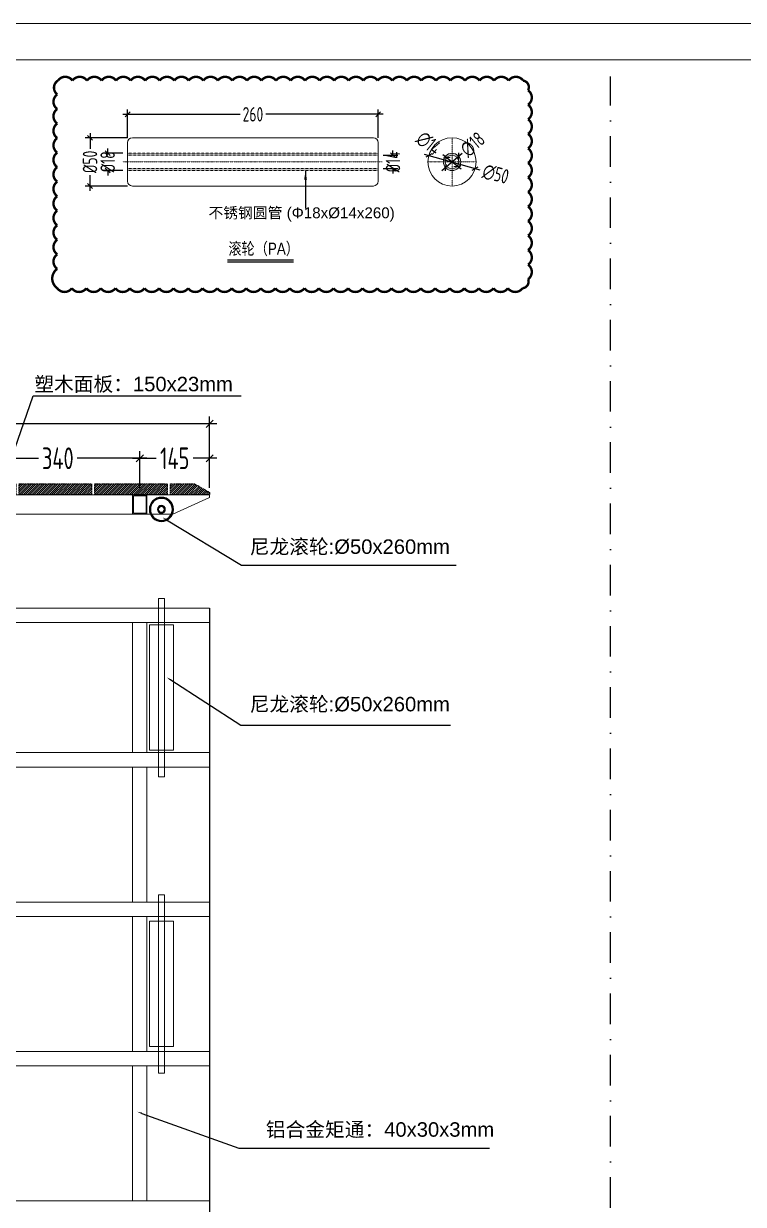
# Model space of a CAD drawing. Header units: millimetres. Extents: x 136606 to 1231039, y 82794 to 127364.
# Drawn here: x 863014 to 864507, y 124472 to 126922 of the extents above; entities that cross this region are included whole.
import ezdxf
from ezdxf import colors
from ezdxf.entities.mleader import LeaderData, LeaderLine
from ezdxf.math import Vec2, Vec3

# ---------------------------------------------------------------- set-up
doc = ezdxf.new("R2010")
doc.units = ezdxf.units.MM
for name, pattern in [('CENTER', [0.6, 0.375, -0.075, 0.075, -0.075]), ('DASHDOT2', [12.7, 6.35, -3.175, 0, -3.175]), ('DASHED', [0.75, 0.5, -0.25]), ('DASHED2', [0.375, 0.25, -0.125]), ('DIVIDEX2', [63.5, 25.4, -12.7, 0, -12.7, 0, -12.7])]:
    doc.linetypes.add(name, pattern=pattern)
doc.layers.add('1', color=7, linetype='Continuous', true_color=0xffffff)
for name, color, linetype in [('BS-Index symbol', 35, 'Continuous'), ('HR-dimension', 9, 'Continuous'), ('铝通', 4, 'Continuous'), ('面板', 44, 'Continuous')]:
    doc.layers.add(name, color=color, linetype=linetype)
for name, color, linetype, lineweight in [('dim', 6, 'Continuous', 13), ('YLW-Background', 45, 'Continuous', 5), ('图框', 7, 'Continuous', 13), ('文本', 3, 'Continuous', 13)]:
    doc.layers.add(name, color=color, linetype=linetype, lineweight=lineweight)
doc.styles.add('Arial', font='arial.ttf')
doc.styles.add('hztxt', font='ros1.shx', dxfattribs={"width": 0.8, "bigfont": 'hztxt.shx'})
doc.styles.get("Standard").update_dxf_attribs({"font": 'arial.ttf'})
doc.styles.add('工程字体', font='arial.ttf', dxfattribs={"width": 0.8})
doc.dimstyles.new('DIM-10', dxfattribs={"dimscale": 10, "dimtxt": 3, "dimasz": 1, "dimexe": 1, "dimexo": 1, "dimgap": 0.5, "dimtad": 0, "dimdec": 3, "dimrnd": 0.0005, "dimzin": 9, "dimdsep": 46, "dimtxsty": 'hztxt', "dimblk": 'OBLIQUE', "dimcen": 0, "dimdle": 1, "dimclrd": 9, "dimclre": 9, "dimclrt": 2, "dimazin": 2, "dimtfac": 1, "dimtdec": 3, "dimtix": 1, "dimtofl": 0, "dimtmove": 2, "dimatfit": 3, "dimldrblk": 'OBLIQUE', "dimfxl": 1, "dimarcsym": 2})
doc.dimstyles.new('DIM-15', dxfattribs={"dimscale": 15, "dimtxt": 3, "dimasz": 1, "dimexe": 1, "dimexo": 1, "dimgap": 0.5, "dimtad": 0, "dimdec": 1, "dimrnd": 0.0005, "dimzin": 9, "dimdsep": 46, "dimtxsty": 'hztxt', "dimblk": 'OBLIQUE', "dimcen": 0, "dimdle": 1, "dimclrd": 9, "dimclre": 9, "dimclrt": 2, "dimazin": 2, "dimtfac": 1, "dimtdec": 1, "dimtix": 1, "dimtofl": 0, "dimtmove": 2, "dimatfit": 3, "dimfxl": 1, "dimarcsym": 2})
doc.dimstyles.new('HR-BI-DIM5', dxfattribs={"dimscale": 6, "dimtxt": 5, "dimasz": 1, "dimexe": 1, "dimexo": 1.5, "dimgap": 2, "dimtad": 1, "dimdec": 1, "dimdsep": 46, "dimtxsty": 'hztxt', "dimcen": 0, "dimdle": 1, "dimclrd": 256, "dimclre": 256, "dimclrt": 2, "dimadec": 1, "dimazin": 0, "dimtfac": 1, "dimtdec": 1, "dimtix": 1, "dimtmove": 2, "dimatfit": 3, "dimfxl": 1, "dimtfill": 1, "dimtolj": 1, "dimtzin": 0, "dimarcsym": 1})

# ---------------------------------------------------------------- blocks, each defined once
blk = doc.blocks.new('lun')
for radius in [25, 22.9, 8.02, 6.5]:
    blk.add_circle((160995, 36747.8), radius)
blk = doc.blocks.new('zw$DD29')
at = {"layer": '面板', "linetype": 'DASHED', "ltscale": 5}
h = blk.add_hatch(dxfattribs=at)
h.set_pattern_fill('ANSI31', color=256)
h.set_pattern_definition([(45, (-3, 0), (-2.245064, 2.245064), [])])
h.paths.add_polyline_path([(160, 33), (10, 33), (10, 10), (37, 10), (160, 10)])
h = blk.add_hatch(dxfattribs=at)
h.set_pattern_fill('ANSI31', color=256)
h.set_pattern_definition([(45, (154, 2e-11), (-2.245064, 2.245064), [])])
h.paths.add_polyline_path([(317, 33), (167, 33), (167, 10), (194, 10), (317, 10)])
h = blk.add_hatch(dxfattribs=at)
h.set_pattern_fill('ANSI31', color=256)
h.set_pattern_definition([(45, (311, 5e-11), (-2.245064, 2.245064), [])])
h.paths.add_polyline_path([(474, 33), (324, 33), (324, 10), (351, 10), (474, 10)])
h = blk.add_hatch(dxfattribs=at)
h.set_pattern_fill('ANSI31', color=256)
h.set_pattern_definition([(45, (468, 7e-11), (-2.245064, 2.245064), [])])
h.paths.add_polyline_path([(631, 33), (481, 33), (481, 10), (508, 10), (631, 10)])
h = blk.add_hatch(dxfattribs=at)
h.set_pattern_fill('ANSI31', color=256)
h.set_pattern_definition([(45, (625, 1e-10), (-2.245064, 2.245064), [])])
h.paths.add_polyline_path([(788, 33), (638, 33), (638, 10), (665, 10), (788, 10)])
h = blk.add_hatch(dxfattribs=at)
h.set_pattern_fill('ANSI31', color=256)
h.set_pattern_definition([(45, (782, 1e-10), (-2.245064, 2.245064), [])])
h.paths.add_polyline_path([(945, 33), (795, 33), (795, 10), (822, 10), (945, 10)])
h = blk.add_hatch(dxfattribs=at)
h.set_pattern_fill('ANSI31', color=256)
h.set_pattern_definition([(45, (939, 1e-10), (-2.245064, 2.245064), [])])
h.paths.add_polyline_path([(1102, 33), (952, 33), (952, 10), (979, 10), (1102, 10)])
h = blk.add_hatch(dxfattribs=at)
h.set_pattern_fill('ANSI31', color=256)
h.set_pattern_definition([(45, (-20, 0), (-2.245064, 2.245064), [])])
h.paths.add_polyline_path([(1158.7, 33), (1109, 33), (1109, 10), (1190, 10), (1190, 15)])
at = {"layer": 'dim'}
for points in [[(40, 10), (10, 10), (10, -30), (40, -30)], [(38, 8), (12, 8), (12, -28), (38, -28)], [(1190, 10), (40, 10), (40, -30), (1113.8, -30), (1190, 5)], [(380, 10), (350, 10), (350, -30), (380, -30)], [(378, 8), (352, 8), (352, -28), (378, -28)], [(720, 10), (690, 10), (690, -30), (720, -30)], [(718, 8), (692, 8), (692, -28), (718, -28)], [(1060, 10), (1030, 10), (1030, -30), (1060, -30)], [(1058, 8), (1032, 8), (1032, -28), (1058, -28)]]:
    blk.add_lwpolyline(points, close=True, dxfattribs=at)
blk.add_circle((1090, -20), 6, dxfattribs=at)
at = {"layer": '面板', "linetype": 'DASHED', "ltscale": 5}
for points in [[(160, 10), (10, 10), (10, 33), (160, 33)], [(317, 10), (167, 10), (167, 33), (317, 33)], [(474, 10), (324, 10), (324, 33), (474, 33)], [(631, 10), (481, 10), (481, 33), (631, 33)], [(788, 10), (638, 10), (638, 33), (788, 33)], [(945, 10), (795, 10), (795, 33), (945, 33)], [(1102, 10), (952, 10), (952, 33), (1102, 33)], [(1190, 10), (1109, 10), (1109, 33), (1158.7, 33), (1190, 15)]]:
    blk.add_lwpolyline(points, close=True, dxfattribs=at)
at = {"color": 4, "extrusion": (0, 0, -1), "zscale": -1}
blk.add_blockref('lun', (-162085, -36767.8), dxfattribs=at)
blk = doc.blocks.new('_Oblique')
at = {"color": 0, "linetype": 'ByBlock', "lineweight": -2}
blk.add_line((-0.5, -0.5), (0.5, 0.5), dxfattribs=at)
blk = doc.blocks.new('*D1000')
at = {"layer": 'Defpoints', "color": 0, "ltscale": 1.5, "transparency": 16777216}
for p in [(863400.1, 126020.3), (863255.1, 125944.3, 0), (863400.1, 125944.3, 0)]:
    blk.add_point(p, dxfattribs=at)
at = {"layer": 'HR-dimension', "color": 9, "lineweight": -2, "ltscale": 1.5, "transparency": 16777216}
for p, q in [((863255.1, 125959.3), (863255.1, 126035.3)), ((863400.1, 125959.3), (863400.1, 126035.3)), ((863240.1, 126020.3), (863289.5, 126020.3)), ((863415.1, 126020.3), (863365.7, 126020.3))]:
    blk.add_line(p, q, dxfattribs=at)
at = {"layer": 'HR-dimension', "color": 9, "lineweight": -2, "ltscale": 1.5, "transparency": 16777216, "xscale": 15, "yscale": 15, "zscale": 15, "rotation": 180}
blk.add_blockref('_Oblique', (863255.1, 126020.3), dxfattribs=at)
at = {"layer": 'HR-dimension', "color": 9, "lineweight": -2, "ltscale": 1.5, "transparency": 16777216, "xscale": 15, "yscale": 15, "zscale": 15}
blk.add_blockref('_Oblique', (863400.1, 126020.3), dxfattribs=at)
at = {"layer": 'HR-dimension', "color": 2, "ltscale": 1.5, "transparency": 16777216, "insert": (863327.6, 126020.3), "char_height": 45, "attachment_point": 5, "style": 'hztxt'}
blk.add_mtext('145', dxfattribs=at)
blk = doc.blocks.new('*D1001')
at = {"layer": 'Defpoints', "color": 0, "ltscale": 1.5, "transparency": 16777216}
for p in [(863400.1, 126091.9), (862200.1, 125944.3), (863400.1, 125944.3, 0)]:
    blk.add_point(p, dxfattribs=at)
at = {"layer": 'HR-dimension', "color": 9, "lineweight": -2, "ltscale": 1.5, "transparency": 16777216}
for p, q in [((862200.1, 125959.3), (862200.1, 126106.9)), ((863400.1, 125959.3), (863400.1, 126106.9)), ((862185.1, 126091.9), (862750, 126091.9)), ((863415.1, 126091.9), (862850.2, 126091.9))]:
    blk.add_line(p, q, dxfattribs=at)
at = {"layer": 'HR-dimension', "color": 9, "lineweight": -2, "ltscale": 1.5, "transparency": 16777216, "xscale": 15, "yscale": 15, "zscale": 15, "rotation": 180}
blk.add_blockref('_Oblique', (862200.1, 126091.9), dxfattribs=at)
at = {"layer": 'HR-dimension', "color": 9, "lineweight": -2, "ltscale": 1.5, "transparency": 16777216, "xscale": 15, "yscale": 15, "zscale": 15}
blk.add_blockref('_Oblique', (863400.1, 126091.9), dxfattribs=at)
at = {"layer": 'HR-dimension', "color": 2, "ltscale": 1.5, "transparency": 16777216, "insert": (862800.1, 126091.9), "char_height": 45, "attachment_point": 5, "style": 'hztxt'}
blk.add_mtext('1200', dxfattribs=at)
blk = doc.blocks.new('*D1066')
at = {"color": 9, "lineweight": -2, "transparency": 16777216}
for p, q in [((862915.1, 125959.3), (862915.1, 126035.3)), ((863255.1, 125959.3), (863255.1, 126035.3)), ((862900.1, 126020.3), (863045.2, 126020.3)), ((863270.1, 126020.3), (863125, 126020.3))]:
    blk.add_line(p, q, dxfattribs=at)
at = {"layer": 'Defpoints', "color": 0, "transparency": 16777216}
for p in [(863255.1, 126020.3), (862915.1, 125944.3, 0), (863255.1, 125944.3, 0)]:
    blk.add_point(p, dxfattribs=at)
at = {"color": 9, "lineweight": -2, "transparency": 16777216, "xscale": 15, "yscale": 15, "zscale": 15, "rotation": 180}
blk.add_blockref('_Oblique', (862915.1, 126020.3), dxfattribs=at)
at = {"color": 9, "lineweight": -2, "transparency": 16777216, "xscale": 15, "yscale": 15, "zscale": 15}
blk.add_blockref('_Oblique', (863255.1, 126020.3), dxfattribs=at)
at = {"color": 2, "transparency": 16777216, "insert": (863085.1, 126020.3), "char_height": 45, "attachment_point": 5, "style": 'hztxt'}
blk.add_mtext('340', dxfattribs=at)
blk = doc.blocks.new('GW-TK')
at = {"layer": '图框'}
for points in [[(927183.55, 464715.01), (927603.55, 464715.01), (927603.55, 464418.01), (927183.55, 464418.01)], [(927188.55, 464710.01), (927598.55, 464710.01), (927598.55, 464423.01), (927188.55, 464423.01)]]:
    blk.add_lwpolyline(points, close=True, dxfattribs=at)
blk = doc.blocks.new('*U941')
blk.add_line((0, 0), (27.44, 0))
at = {"const_width": 0.5}
blk.add_lwpolyline([(0, 0.75), (27.44, 0.75)], dxfattribs=at)
at = {"style": '工程字体', "width": 0.8}
blk.add_attdef('图名标注', (0.42, 3), '', height=5, dxfattribs=at)
blk = doc.blocks.new('*D1979')
at = {"color": 9, "lineweight": -2, "transparency": 16777216}
for p, q in [((863229.9, 126685.4), (863229.9, 126744.2)), ((863749.9, 126685.4), (863749.9, 126744.2)), ((863219.9, 126734.2), (863463.3, 126734.2)), ((863759.9, 126734.2), (863516.5, 126734.2))]:
    blk.add_line(p, q, dxfattribs=at)
at = {"layer": 'Defpoints', "color": 0, "transparency": 16777216}
for p in [(863749.9, 126734.2), (863229.9, 126675.4, 0), (863749.9, 126675.4, 0)]:
    blk.add_point(p, dxfattribs=at)
at = {"color": 9, "lineweight": -2, "transparency": 16777216, "xscale": 10, "yscale": 10, "zscale": 10, "rotation": 180}
blk.add_blockref('_Oblique', (863229.9, 126734.2), dxfattribs=at)
at = {"color": 9, "lineweight": -2, "transparency": 16777216, "xscale": 10, "yscale": 10, "zscale": 10}
blk.add_blockref('_Oblique', (863749.9, 126734.2), dxfattribs=at)
at = {"color": 2, "transparency": 16777216, "insert": (863489.9, 126734.2), "char_height": 30, "attachment_point": 5, "style": 'hztxt'}
blk.add_mtext('260', dxfattribs=at)
blk = doc.blocks.new('*D1980')
at = {"color": 9, "lineweight": -2, "transparency": 16777216}
for p, q in [((863151.9, 126695.4), (863151.9, 126662.8)), ((863229.9, 126685.4), (863141.9, 126685.4)), ((863151.9, 126575.4), (863151.9, 126608)), ((863229.9, 126585.4), (863141.9, 126585.4))]:
    blk.add_line(p, q, dxfattribs=at)
at = {"layer": 'Defpoints', "color": 0, "transparency": 16777216}
for p in [(863239.9, 126685.4, 0), (863151.9, 126585.4), (863239.9, 126585.4, 0)]:
    blk.add_point(p, dxfattribs=at)
at = {"color": 9, "lineweight": -2, "transparency": 16777216, "xscale": 10, "yscale": 10, "zscale": 10}
for p, rotation in [((863151.9, 126685.4), 90), ((863151.9, 126585.4), 270)]:
    blk.add_blockref('_Oblique', p, dxfattribs=dict(at, rotation=rotation))
at = {"color": 2, "transparency": 16777216, "insert": (863151.9, 126635.4), "char_height": 30, "attachment_point": 5, "rotation": 90, "style": 'hztxt'}
blk.add_mtext('%%C50', dxfattribs=at)
blk = doc.blocks.new('*D1981')
at = {"color": 9, "lineweight": -2, "transparency": 16777216}
blk.add_line((863845.1, 126651.6), (863960.7, 126619.2), dxfattribs=at)
at = {"layer": 'Defpoints', "color": 0, "transparency": 16777216}
for p in [(863854.8, 126648.9), (863951.1, 126621.9)]:
    blk.add_point(p, dxfattribs=at)
at = {"color": 9, "lineweight": -2, "transparency": 16777216, "xscale": 10, "yscale": 10, "zscale": 10}
for p, rotation in [((863854.8, 126648.9), 164.3536201665548), ((863951.1, 126621.9), 344.3536201665548)]:
    blk.add_blockref('_Oblique', p, dxfattribs=dict(at, rotation=rotation))
at = {"color": 2, "transparency": 16777216, "insert": (863993.5, 126610), "char_height": 30, "attachment_point": 5, "rotation": 344.3536, "style": 'hztxt'}
blk.add_mtext('∅50', dxfattribs=at)
blk = doc.blocks.new('*D1982')
at = {"color": 9, "lineweight": -2, "transparency": 16777216}
blk.add_line((863881.5, 126617.4), (863924.3, 126653.4), dxfattribs=at)
at = {"layer": 'Defpoints', "color": 0, "transparency": 16777216}
for p in [(863916.7, 126647), (863889.2, 126623.8)]:
    blk.add_point(p, dxfattribs=at)
at = {"color": 9, "lineweight": -2, "transparency": 16777216, "xscale": 10, "yscale": 10, "zscale": 10}
for p, rotation in [((863916.7, 126647), 40.08886874897651), ((863889.2, 126623.8), 220.0888687489765)]:
    blk.add_blockref('_Oblique', p, dxfattribs=dict(at, rotation=rotation))
at = {"color": 2, "transparency": 16777216, "insert": (863945.9, 126671.6), "char_height": 30, "attachment_point": 5, "rotation": 40.0889, "style": 'hztxt'}
blk.add_mtext('∅18', dxfattribs=at)
blk = doc.blocks.new('*D1983')
at = {"color": 9, "lineweight": -2, "transparency": 16777216}
blk.add_line((863921.7, 126620.4), (863884.2, 126650.4), dxfattribs=at)
at = {"layer": 'Defpoints', "color": 0, "transparency": 16777216}
for p in [(863892, 126644.1), (863913.9, 126626.7)]:
    blk.add_point(p, dxfattribs=at)
at = {"color": 9, "lineweight": -2, "transparency": 16777216, "xscale": 10, "yscale": 10, "zscale": 10}
for p, rotation in [((863892, 126644.1), 141.3305721555814), ((863913.9, 126626.7), 321.3305721555814)]:
    blk.add_blockref('_Oblique', p, dxfattribs=dict(at, rotation=rotation))
at = {"color": 2, "transparency": 16777216, "insert": (863854.8, 126673.9), "char_height": 30, "attachment_point": 5, "rotation": 321.3306, "style": 'hztxt'}
blk.add_mtext('∅14', dxfattribs=at)
blk = doc.blocks.new('*D1984')
at = {"color": 9, "lineweight": -2, "transparency": 16777216}
for p, q in [((863759.9, 126649.4), (863790.5, 126649.4)), ((863780.5, 126649.4), (863780.5, 126659.4)), ((863759.9, 126621.4), (863790.5, 126621.4)), ((863780.5, 126621.4), (863780.5, 126611.4))]:
    blk.add_line(p, q, dxfattribs=at)
at = {"layer": 'Defpoints', "color": 0, "transparency": 16777216}
for p in [(863749.9, 126649.4), (863749.9, 126621.4), (863780.5, 126621.4)]:
    blk.add_point(p, dxfattribs=at)
at = {"color": 9, "lineweight": -2, "transparency": 16777216, "xscale": 10, "yscale": 10, "zscale": 10}
for p, rotation in [((863780.5, 126649.4), 270), ((863780.5, 126621.4), 90)]:
    blk.add_blockref('_Oblique', p, dxfattribs=dict(at, rotation=rotation))
at = {"color": 2, "transparency": 16777216, "insert": (863780.5, 126635.4), "char_height": 30, "attachment_point": 5, "rotation": 90, "style": 'hztxt'}
blk.add_mtext('%%C14', dxfattribs=at)
blk = doc.blocks.new('*D1985')
at = {"color": 9, "lineweight": -2, "transparency": 16777216}
for p, q in [((863219.9, 126653.4), (863178.6, 126653.4)), ((863188.6, 126653.4), (863188.6, 126663.4)), ((863219.9, 126617.4), (863178.6, 126617.4)), ((863188.6, 126617.4), (863188.6, 126607.4))]:
    blk.add_line(p, q, dxfattribs=at)
at = {"layer": 'Defpoints', "color": 0, "transparency": 16777216}
for p in [(863229.9, 126653.4), (863188.6, 126617.4), (863229.9, 126617.4)]:
    blk.add_point(p, dxfattribs=at)
at = {"color": 9, "lineweight": -2, "transparency": 16777216, "xscale": 10, "yscale": 10, "zscale": 10}
for p, rotation in [((863188.6, 126653.4), 270), ((863188.6, 126617.4), 90)]:
    blk.add_blockref('_Oblique', p, dxfattribs=dict(at, rotation=rotation))
at = {"color": 2, "transparency": 16777216, "insert": (863188.6, 126635.4), "char_height": 30, "attachment_point": 5, "rotation": 90, "style": 'hztxt'}
blk.add_mtext('%%C18', dxfattribs=at)

msp = doc.modelspace()

# ---------------------------------------------------------------- hatches: boundary and pattern name
h = msp.add_hatch(color=256)
h.dxf.hatch_style = 1
h.paths.add_polyline_path([(863749.8709, 126653.4006), (863229.8709, 126653.4006), (863229.8709, 126649.4006), (863749.8709, 126649.4006)])
h.paths.add_polyline_path([(863749.8709, 126621.4006), (863229.8709, 126621.4006), (863229.8709, 126617.4006), (863749.8709, 126617.4006)])
h = msp.add_hatch(color=256)
h.dxf.hatch_style = 1
h.paths.add_polyline_path([(863884.9265, 126635.4006), (863888.9265, 126635.4006, -0.414213562), (863902.9265, 126649.4006), (863902.9265, 126653.4006, 0.414213562)])
h.paths.add_polyline_path([(863916.9265, 126635.4006), (863920.9265, 126635.4006, 0.414213562), (863902.9265, 126653.4006), (863902.9265, 126649.4006, -0.414213562)])
h.paths.add_polyline_path([(863920.9265, 126635.4006), (863916.9265, 126635.4006, -0.414213562), (863902.9265, 126621.4006), (863902.9265, 126617.4006, 0.414213562)])
h.paths.add_polyline_path([(863888.9265, 126635.4006), (863884.9265, 126635.4006, 0.414213562), (863902.9265, 126617.4006), (863902.9265, 126621.4006, -0.414213562)])

# ---------------------------------------------------------------- linework, layer by layer
at = {"layer": 'BS-Index symbol', "color": 1, "linetype": 'DIVIDEX2', "const_width": 5, "flags": 128}
msp.add_lwpolyline([(863083.9656, 126373.3324, 0.52056705), (863114.1268, 126373.3324, 0.52056705), (863144.2881, 126373.3324, 0.52056705), (863174.4494, 126373.3324, 0.52056705), (863204.6106, 126373.3324, 0.52056705), (863234.7719, 126373.3324, 0.52056705), (863264.9332, 126373.3324, 0.52056705), (863295.0944, 126373.3324, 0.52056705), (863325.2557, 126373.3324, 0.52056705), (863355.417, 126373.3324, 0.52056705), (863385.5783, 126373.3324, 0.52056705), (863415.7395, 126373.3324, 0.52056705), (863445.9008, 126373.3324, 0.52056705), (863476.0621, 126373.3324, 0.52056705), (863506.2233, 126373.3324, 0.52056705), (863536.3846, 126373.3324, 0.52056705), (863566.5459, 126373.3324, 0.52056705), (863596.7071, 126373.3324, 0.52056705), (863626.8684, 126373.3324, 0.52056705), (863657.0297, 126373.3324, 0.52056705), (863687.1909, 126373.3324, 0.52056705), (863717.3522, 126373.3324, 0.52056705), (863747.5135, 126373.3324, 0.52056705), (863777.6748, 126373.3324, 0.52056705), (863807.836, 126373.3324, 0.52056705), (863837.9973, 126373.3324, 0.52056705), (863868.1586, 126373.3324, 0.52056705), (863898.3198, 126373.3324, 0.52056705), (863928.4811, 126373.3324, 0.52056705), (863958.6424, 126373.3324, 0.52056705), (863988.8036, 126373.3324, 0.52056705), (864018.9649, 126373.3324, 0.52056705), (864049.1262, 126373.3324, 0.52056705), (864060.636, 126391.9838, 0.52056705), (864060.636, 126422.1451, 0.52056705), (864060.636, 126452.3064, 0.52056705), (864060.636, 126482.4676, 0.52056705), (864060.636, 126512.6289, 0.52056705), (864060.636, 126542.7902, 0.52056705), (864060.636, 126572.9514, 0.52056705), (864060.636, 126603.1127, 0.52056705), (864060.636, 126633.274, 0.52056705), (864060.636, 126663.4352, 0.52056705), (864060.636, 126693.5965, 0.52056705), (864060.636, 126723.7578, 0.52056705), (864060.636, 126753.919, 0.52056705), (864060.636, 126784.0803, 0.52056705), (864050.5292, 126804.1348, 0.52056705), (864020.368, 126804.1348, 0.52056705), (863990.2067, 126804.1348, 0.52056705), (863960.0454, 126804.1348, 0.52056705), (863929.8841, 126804.1348, 0.52056705), (863899.7229, 126804.1348, 0.52056705), (863869.5616, 126804.1348, 0.52056705), (863839.4003, 126804.1348, 0.52056705), (863809.2391, 126804.1348, 0.52056705), (863779.0778, 126804.1348, 0.52056705), (863748.9165, 126804.1348, 0.52056705), (863718.7553, 126804.1348, 0.52056705), (863688.594, 126804.1348, 0.52056705), (863658.4327, 126804.1348, 0.52056705), (863628.2715, 126804.1348, 0.52056705), (863598.1102, 126804.1348, 0.52056705), (863567.9489, 126804.1348, 0.52056705), (863537.7876, 126804.1348, 0.52056705), (863507.6264, 126804.1348, 0.52056705), (863477.4651, 126804.1348, 0.52056705), (863447.3038, 126804.1348, 0.52056705), (863417.1426, 126804.1348, 0.52056705), (863386.9813, 126804.1348, 0.52056705), (863356.82, 126804.1348, 0.52056705), (863326.6588, 126804.1348, 0.52056705), (863296.4975, 126804.1348, 0.52056705), (863266.3362, 126804.1348, 0.52056705), (863236.1749, 126804.1348, 0.52056705), (863206.0137, 126804.1348, 0.52056705), (863175.8524, 126804.1348, 0.52056705), (863145.6911, 126804.1348, 0.52056705), (863115.5299, 126804.1348, 0.52056705), (863085.3686, 126804.1348, 0.52056705), (863083.9656, 126775.3766, 0.52056705), (863083.9656, 126745.2153, 0.52056705), (863083.9656, 126715.0541, 0.52056705), (863083.9656, 126684.8928, 0.52056705), (863083.9656, 126654.7315, 0.52056705), (863083.9656, 126624.5703, 0.52056705), (863083.9656, 126594.409, 0.52056705), (863083.9656, 126564.2477, 0.52056705), (863083.9656, 126534.0864, 0.52056705), (863083.9656, 126503.9252, 0.52056705), (863083.9656, 126473.7639, 0.52056705), (863083.9656, 126443.6026, 0.52056705), (863083.9656, 126413.4414, 0.52056705)], format="xyb", close=True, dxfattribs=at)
at = {"layer": 'dim'}
msp.add_circle((863902.9265, 126635.4006), 18, dxfattribs=at)
at = {"layer": 'HR-dimension', "color": 8, "linetype": 'DASHDOT2', "ltscale": 10}
msp.add_line((864231.8177, 122812.4785), (864231.8177, 126812.4794), dxfattribs=at)
at = {"layer": 'YLW-Background', "elevation": 0.0005}
for points in [[(863294.1096, 125729.4078), (863306.1096, 125729.4078), (863306.1096, 125359.4105), (863294.1096, 125359.4105)], [(863275.1096, 125674.4108), (863325.1096, 125674.4108), (863325.1096, 125414.4105), (863275.1096, 125414.4105)], [(863294.1096, 125114.4078), (863306.1096, 125114.4078), (863306.1096, 124744.4105), (863294.1096, 124744.4105)], [(863275.1096, 125059.4108), (863325.1096, 125059.4108), (863325.1096, 124799.4105), (863275.1096, 124799.4105)]]:
    msp.add_lwpolyline(points, close=True, dxfattribs=at)
at = {"layer": '图框', "color": 1, "linetype": 'CENTER', "ltscale": 0.5}
for p, q in [((863902.9265, 126585.4006), (863902.9265, 126685.4006)), ((863220.1358, 126635.4006), (863758.356, 126635.4006)), ((863852.9265, 126635.4006), (863952.9265, 126635.4006))]:
    msp.add_line(p, q, dxfattribs=at)
at = {"layer": '图框', "linetype": 'DASHED2', "ltscale": 0.5}
for p, q in [((863229.8709, 126653.4006), (863749.8709, 126653.4006)), ((863229.8709, 126649.4006), (863749.8709, 126649.4006)), ((863229.8709, 126621.4006), (863749.8709, 126621.4006)), ((863229.8709, 126617.4006), (863749.8709, 126617.4006))]:
    msp.add_line(p, q, dxfattribs=at)
at = {"layer": '图框'}
for p, q in [((863240.1096, 125409.4108, 0), (863240.1096, 125679.4081, -0.0005)), ((863270.1096, 125409.4108, 0), (863270.1096, 125679.4081, -0.0005)), ((863240.1096, 125099.4108), (863240.1096, 125379.4108)), ((863270.1096, 125099.4108), (863270.1096, 125379.4108)), ((863240.1096, 125069.4108, 0), (863240.1096, 124789.4108, -0.0002)), ((863270.1096, 125069.4108, 0), (863270.1096, 124789.4108, -0.0002)), ((863240.1096, 124759.4108, -0.0002), (863240.1096, 124479.4108, -0.0004)), ((863270.1096, 124759.4108, -0.0002), (863270.1096, 124479.4108, -0.0004))]:
    msp.add_line(p, q, dxfattribs=at)
msp.add_lwpolyline([(863239.8709, 126685.4006), (863739.8709, 126685.4006, -0.414213562), (863749.8709, 126675.4006), (863749.8709, 126595.4006, -0.414213562), (863739.8709, 126585.4006), (863239.8709, 126585.4006, -0.414213562), (863229.8709, 126595.4006), (863229.8709, 126675.4006, -0.414213562)], format="xyb", close=True, dxfattribs=at)
for points in [[(863400.1096, 125679.4081), (862250.1096, 125679.4081), (862220.1096, 125709.4081), (863400.1096, 125709.4081)], [(863400.1096, 125379.4108), (862250.1096, 125379.4108), (862250.1096, 125409.4108), (863400.1096, 125409.4108)], [(863400.1096, 125069.4108), (862250.1096, 125069.4108), (862250.1096, 125099.4108), (863400.1096, 125099.4108)], [(863400.1096, 124789.4108), (862250.1096, 124789.4108), (862250.1096, 124759.4108), (863400.1096, 124759.4108)], [(863400.1096, 124479.4108), (862250.1096, 124479.4108), (862250.1096, 124449.4108), (863400.1096, 124449.4108)]]:
    msp.add_lwpolyline(points, close=True, dxfattribs=at)
for radius in [50, 14]:
    msp.add_circle((863902.9265, 126635.4006), radius, dxfattribs=at)
at = {"layer": '铝通'}
msp.add_line((863400.1096, 125709.4081, -0.001), (863400.1096, 123219.4135, -0.001), dxfattribs=at)

# ---------------------------------------------------------------- block references
at = {"xscale": 5, "yscale": 5, "zscale": 5}
msp.add_blockref('*U941', (863436.902, 126427.9138, -0.0001), dxfattribs=at).add_auto_attribs({'图名标注': '滚轮（PA）'})
at = {"layer": '1', "color": 1}
msp.add_blockref('zw$DD29', (862210.1096, 125934.2569, -0.0005), dxfattribs=at)
at = {"layer": '文本', "xscale": 15, "yscale": 15, "zscale": 15}
msp.add_blockref('GW-TK', (-13047271.3832, -6843802.7788), dxfattribs=at)

# ---------------------------------------------------------------- texts
at = {"layer": '文本', "style": 'Arial'}
for s, height, p in [('不锈钢圆管 (Φ18x%%C14x260)', 22.5, (863397.7043, 126518.5013, -0.0001)), ('塑木面板：150x23mm', 30, (863036.3776, 126159.416)), ('尼龙滚轮:%%C50x260mm ', 30, (863483.3333, 125821.9823, 0.0003)), ('尼龙滚轮:%%C50x260mm ', 30, (863483.3333, 125495.1272, 0.0003)), ('铝合金矩通：40x30x3mm', 30, (863516.6431, 124612.3466))]:
    msp.add_text(s, height=height, dxfattribs=at).set_placement(p)

# ---------------------------------------------------------------- dimensions: what is measured, and where the dimension line sits
dim = msp.add_linear_dim(base=(863749.8709, 126734.183, -0.0001), p1=(863229.8709, 126675.4006), p2=(863749.8709, 126675.4006), dimstyle='DIM-10', override={"dimlfac": 0.5})
dim.commit()
dim.dimension.update_dxf_attribs({"geometry": '*D1979', "text_midpoint": (863489.8709, 126734.183, -0.0001)})
for p1, p2, picture, middle in [((863913.8572, 126626.653), (863891.9958, 126644.1481), '*D1983', (863854.8485, 126673.8762)), ((863889.1556, 126623.809), (863916.6973, 126646.9921), '*D1982', (863945.8794, 126671.556)), ((863854.7792, 126648.8855), (863951.0737, 126621.9156), '*D1981', (863993.4528, 126610.0461))]:
    dim = msp.add_diameter_dim_2p(p1=p1, p2=p2, dimstyle='DIM-10', override={"dimlfac": 0.5})
    dim.commit()
    dim.dimension.update_dxf_attribs({"geometry": picture, "text_midpoint": middle, "dimtype": 163})
for base, p1, p2, text, picture, middle in [((863151.8542, 126585.4006, -0.0001), (863239.8709, 126685.4006), (863239.8709, 126585.4006), '%%C<>', '*D1980', (863151.8542, 126635.4006, -0.0001)), ((863188.6378, 126617.4006), (863229.8709, 126653.4006), (863229.8709, 126617.4006), '%%C18', '*D1985', (863188.6378, 126635.4006)), ((863780.4635, 126621.4006), (863749.8709, 126649.4006), (863749.8709, 126621.4006), '%%C14', '*D1984', (863780.4635, 126635.4006))]:
    dim = msp.add_linear_dim(base=base, p1=p1, p2=p2, angle=90, text=text, dimstyle='DIM-10', override={"dimlfac": 0.5})
    dim.commit()
    dim.dimension.update_dxf_attribs({"geometry": picture, "text_midpoint": middle})
dim = msp.add_linear_dim(base=(863255.1096, 126020.3126), p1=(862915.0716, 125944.2569, -0.0005), p2=(863255.1096, 125944.2569, -0.0005), dimstyle='DIM-15')
dim.commit()
dim.dimension.update_dxf_attribs({"geometry": '*D1066', "text_midpoint": (863085.0906, 126020.3126)})
at = {"layer": 'HR-dimension', "ltscale": 1.5}
for base, p1, picture, middle in [((863400.1096, 126091.9475), (862200.1096, 125944.2569), '*D1001', (862800.1096, 126091.9475)), ((863400.1096, 126020.3126), (863255.1096, 125944.2569, -0.0005), '*D1000', (863327.6096, 126020.3126))]:
    dim = msp.add_linear_dim(base=base, p1=p1, p2=(863400.1096, 125944.2569, -0.0005), dimstyle='DIM-15', dxfattribs=at)
    dim.commit()
    dim.dimension.update_dxf_attribs({"geometry": picture, "text_midpoint": middle})

# ---------------------------------------------------------------- leaders
at = {"layer": 'HR-dimension'}
for points in [[(863599.0682, 126616.3314), (863599.0891, 126538.3911)], [(862963.6288, 125948.0755), (863033.9371, 126150.2093), (863465.5887, 126150.2093)]]:
    msp.add_leader(points, dimstyle='HR-BI-DIM5', override={"dimasz": 3, "dimtad": 0}, dxfattribs=at)
ml = msp.add_multileader_mtext('Standard', dxfattribs=at)
ml.set_content('', color=256)
ml.set_leader_properties()
ml.build(insert=Vec2(0, 0))
ml.multileader.update_dxf_attribs({"dogleg_length": 500, "arrow_head_size": 10})
ctx = ml.context
ctx.base_point, ctx.char_height, ctx.arrow_head_size, ctx.plane_origin = Vec3(863911.6074, 125798.6487), 10, 10, Vec3(863302.2013, 125897.7472)
notes = []
notes.append((ctx, [(0, (1, 1, 0), (863466.2691, 125798.6487), (1, 0), 445.3384, [(0, [(863302.2013, 125897.7472)], 0, [])])]))
ctx.mtext.insert, ctx.mtext.flow_direction = Vec3(863913.6074, 125803.6487), 5
ml = msp.add_multileader_mtext('Standard', dxfattribs=at)
ml.set_content('', color=256)
ml.set_leader_properties()
ml.build(insert=Vec2(0, 0))
ml.multileader.update_dxf_attribs({"dogleg_length": 500, "arrow_head_size": 10})
ctx = ml.context
ctx.base_point, ctx.char_height, ctx.arrow_head_size, ctx.plane_origin = Vec3(863899.8275, 125466.6083), 10, 10, Vec3(863321.0539, 125600.7068)
notes.append((ctx, [(0, (1, 1, 0), (863465.1217, 125466.6083), (1, 0), 434.7058, [(0, [(863311.0539, 125565.7068)], 0, [])])]))
ctx.mtext.insert, ctx.mtext.flow_direction = Vec3(863901.8275, 125471.6083), 5
ml = msp.add_multileader_mtext('Standard', dxfattribs=at)
ml.set_content('', color=256)
ml.set_leader_properties()
ml.build(insert=Vec2(0, 0))
ml.multileader.update_dxf_attribs({"dogleg_length": 500, "arrow_head_size": 10})
ctx = ml.context
ctx.base_point, ctx.char_height, ctx.arrow_head_size, ctx.plane_origin = Vec3(863980.9896, 124588.3708), 10, 10, Vec3(863316.9218, 123698.4626)
notes.append((ctx, [(0, (1, 1, 0), (863460.9896, 124588.3708), (1, 0), 520, [(0, [(863250.1022, 124664.2253)], 0, [])])]))
ctx.mtext.insert, ctx.mtext.flow_direction = Vec3(863982.9896, 124593.3708), 5
for ctx, leaders in notes:
    for number, flags, end, landing, length, lines in leaders:
        leader = LeaderData()
        leader.index, (leader.has_last_leader_line, leader.has_dogleg_vector, leader.attachment_direction) = number, flags
        leader.last_leader_point, leader.dogleg_vector, leader.dogleg_length = Vec3(end), Vec3(landing), length
        for number, points, colour, breaks in lines:
            line = LeaderLine()
            line.index, line.vertices, line.color, line.breaks = number, Vec3.list(points), colors.encode_raw_color(colour), breaks
            leader.lines.append(line)
        ctx.leaders.append(leader)

doc.saveas('drawing.dxf')
